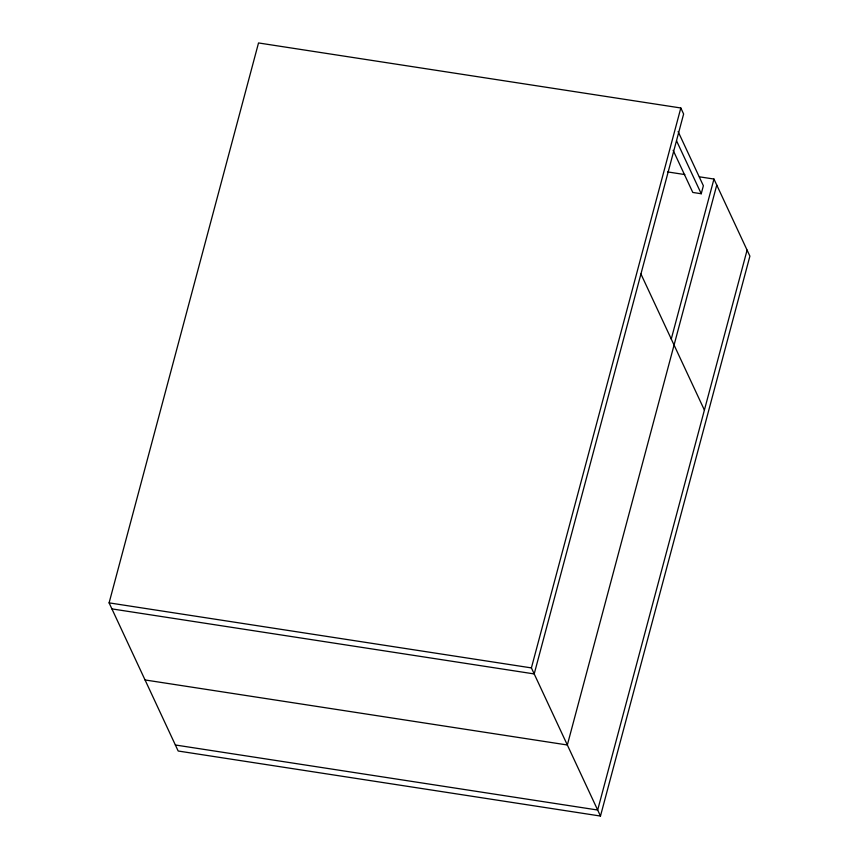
<?xml version="1.0" encoding="UTF-8"?>
<svg xmlns="http://www.w3.org/2000/svg" width="859" height="859" viewBox="0 0 859 859"><rect width="100%" height="100%" fill="white"/><g stroke="black" fill="none" stroke-linecap="round" stroke-linejoin="round"><path stroke-width="1.29" d="M699.398 176.814L713.958 179.048L749.896 256.132L600.473 816.05L178.178 751.013L109.104 602.868L258.527 42.95L680.822 107.987L683.624 114.011L534.201 673.928L111.906 608.891M600.473 816.05L531.399 667.905L680.822 107.987M673.134 150.293L692.794 192.448L701.245 193.747L703.371 185.748L678.105 131.556M671.266 339.026L713.958 179.048M716.76 185.072L567.337 744.989L145.042 679.952M747.094 250.109L597.671 810.026L175.376 744.989M667.626 171.918L684.827 174.57M109.104 602.868L531.399 667.905M676.527 140.758L701.245 193.747M640.932 273.989L704.401 410.087"/></g></svg>
